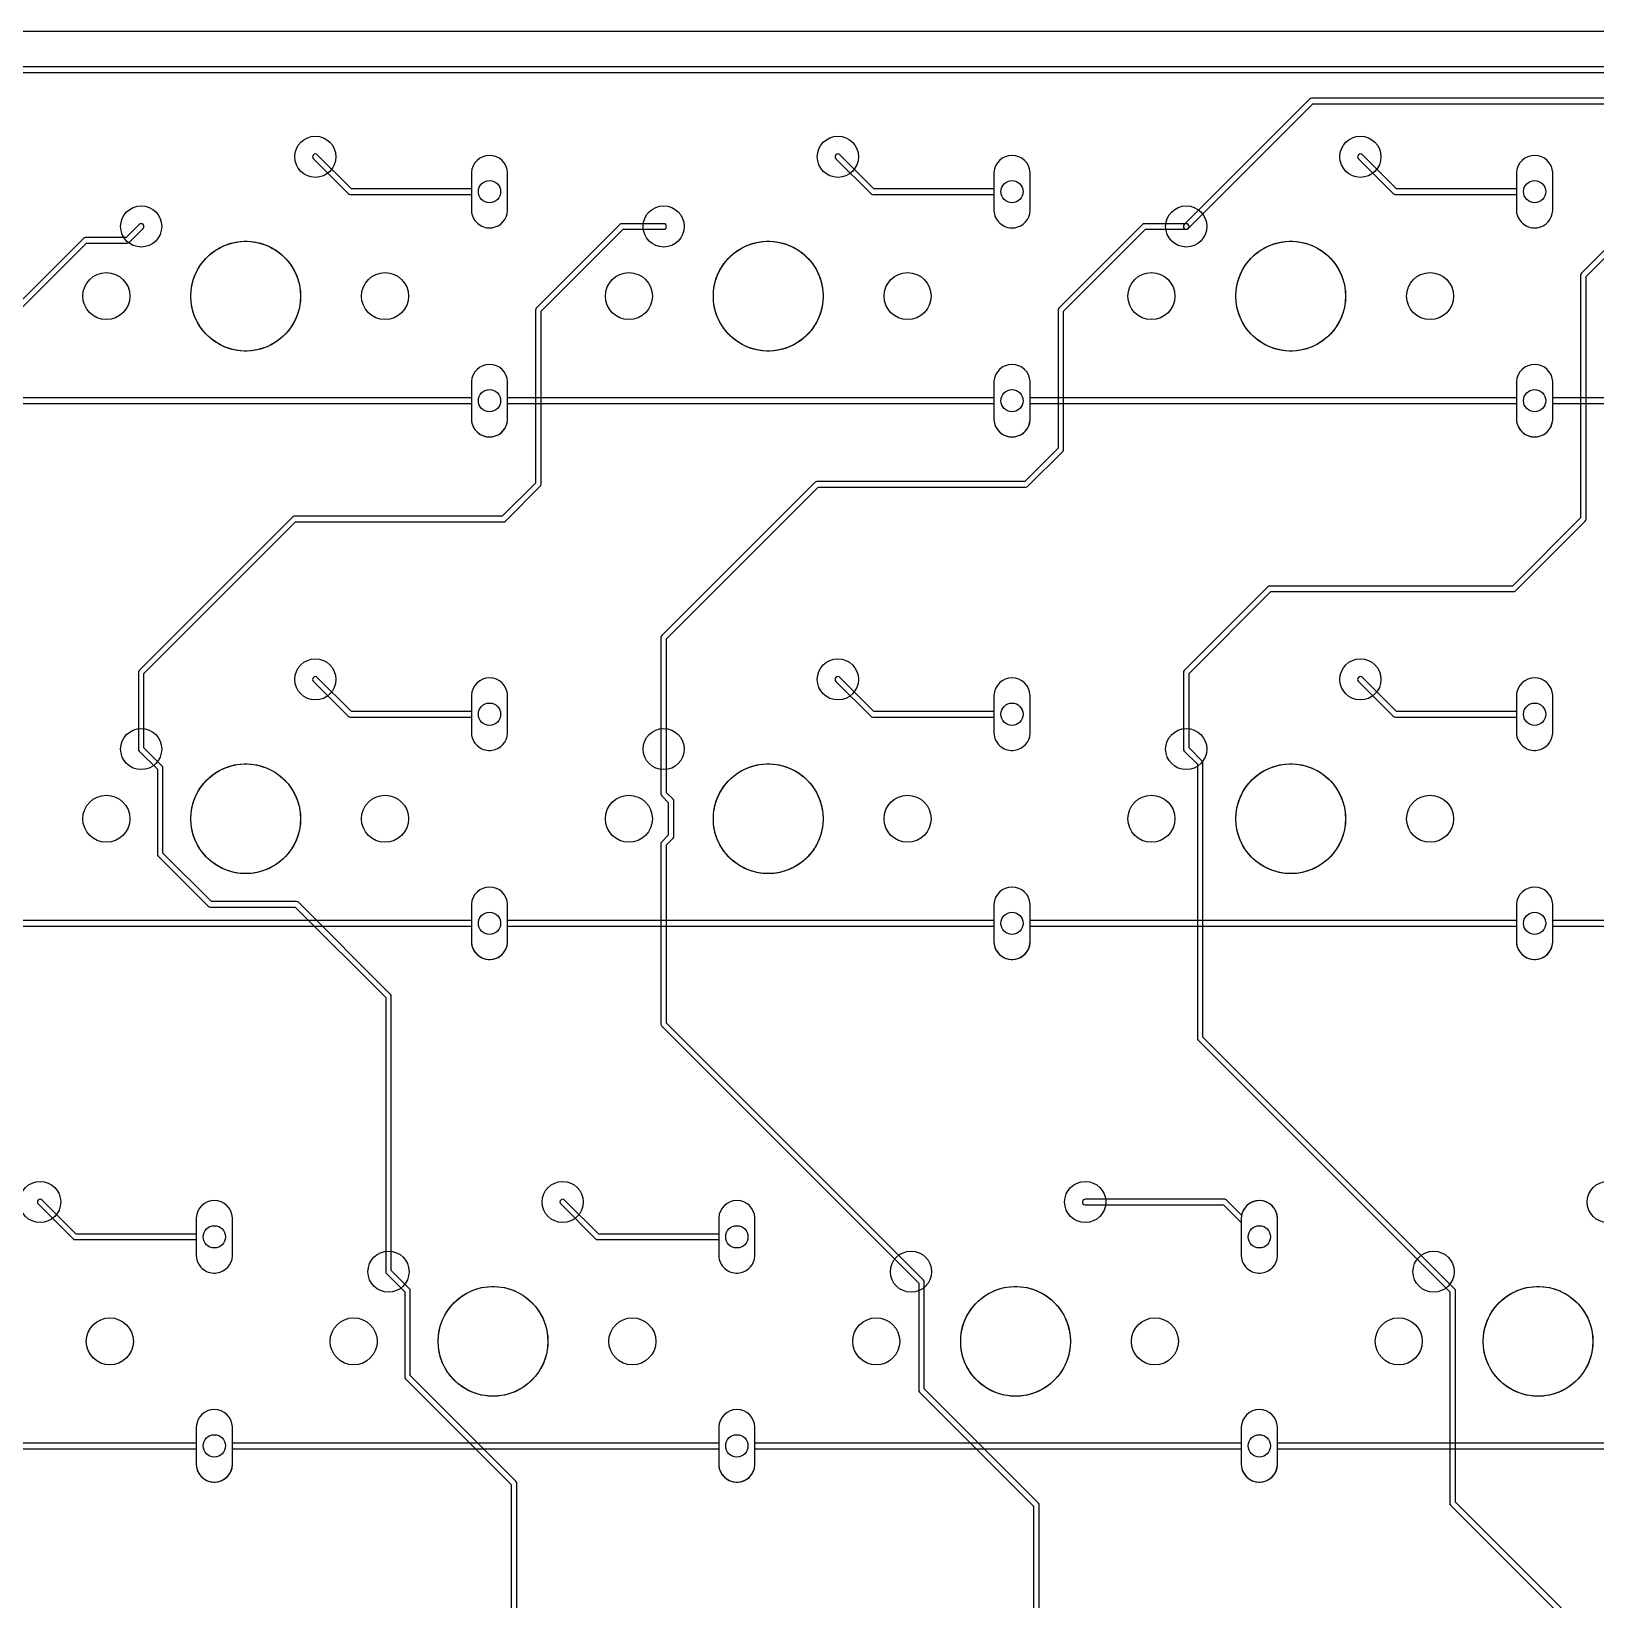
# Model space of a CAD drawing. Header units: millimetres. Extents: x 0 to 364, y 2 to 117.
# Drawn here: x 76.8 to 133.8, y 59.7 to 116.8 of the extents above; entities that cross this region are included whole.
import ezdxf

# ---------------------------------------------------------------- set-up
doc = ezdxf.new("R2010")
doc.units = ezdxf.units.MM

msp = doc.modelspace()

# ---------------------------------------------------------------- linework, layer by layer
at = {"layer": '16_copper'}
for points in [[(93.569, 109.684, 0.357805), (94.132, 110.305), (94.132, 111.691, 0.952079), (92.812, 111.691), (92.812, 110.305), (92.818, 110.241), (92.831, 110.177), (92.849, 110.115), (92.874, 110.055), (92.905, 109.998), (92.941, 109.944), (92.982, 109.894), (93.028, 109.848), (93.078, 109.807), (93.132, 109.77), (93.189, 109.74), (93.249, 109.715), (93.311, 109.696), (93.375, 109.684), (93.44, 109.677), (93.504, 109.677)], [(112.619, 109.684, 0.357805), (113.182, 110.305), (113.182, 111.691, 0.952079), (111.862, 111.691), (111.862, 110.305), (111.868, 110.241), (111.881, 110.177), (111.899, 110.115), (111.924, 110.055), (111.955, 109.998), (111.991, 109.944), (112.032, 109.894), (112.078, 109.848), (112.128, 109.807), (112.182, 109.77), (112.239, 109.74), (112.299, 109.715), (112.361, 109.696), (112.425, 109.684), (112.49, 109.677), (112.554, 109.677)], [(131.669, 109.684, 0.357805), (132.232, 110.305), (132.232, 111.691, 0.952079), (130.912, 111.691), (130.912, 110.305), (130.918, 110.241), (130.931, 110.177), (130.949, 110.115), (130.974, 110.055), (131.005, 109.998), (131.041, 109.944), (131.082, 109.894), (131.128, 109.848), (131.178, 109.807), (131.232, 109.77), (131.289, 109.74), (131.349, 109.715), (131.411, 109.696), (131.475, 109.684), (131.54, 109.677), (131.604, 109.677)], [(93.569, 102.064, 0.357805), (94.132, 102.685), (94.132, 104.071, 0.952079), (92.812, 104.071), (92.812, 102.685), (92.818, 102.621), (92.831, 102.557), (92.849, 102.495), (92.874, 102.435), (92.905, 102.378), (92.941, 102.324), (92.982, 102.274), (93.028, 102.228), (93.078, 102.187), (93.132, 102.15), (93.189, 102.12), (93.249, 102.095), (93.311, 102.076), (93.375, 102.064), (93.44, 102.057), (93.504, 102.057)], [(112.619, 102.064, 0.357805), (113.182, 102.685), (113.182, 104.071, 0.952079), (111.862, 104.071), (111.862, 102.685), (111.868, 102.621), (111.881, 102.557), (111.899, 102.495), (111.924, 102.435), (111.955, 102.378), (111.991, 102.324), (112.032, 102.274), (112.078, 102.228), (112.128, 102.187), (112.182, 102.15), (112.239, 102.12), (112.299, 102.095), (112.361, 102.076), (112.425, 102.064), (112.49, 102.057), (112.554, 102.057)], [(131.669, 102.064, 0.357805), (132.232, 102.685), (132.232, 104.071, 0.952079), (130.912, 104.071), (130.912, 102.685), (130.918, 102.621), (130.931, 102.557), (130.949, 102.495), (130.974, 102.435), (131.005, 102.378), (131.041, 102.324), (131.082, 102.274), (131.128, 102.228), (131.178, 102.187), (131.232, 102.15), (131.289, 102.12), (131.349, 102.095), (131.411, 102.076), (131.475, 102.064), (131.54, 102.057), (131.604, 102.057)], [(93.569, 90.634, 0.357805), (94.132, 91.255), (94.132, 92.641, 0.952079), (92.812, 92.641), (92.812, 91.255), (92.818, 91.191), (92.831, 91.127), (92.849, 91.065), (92.874, 91.005), (92.905, 90.948), (92.941, 90.894), (92.982, 90.844), (93.028, 90.798), (93.078, 90.757), (93.132, 90.72), (93.189, 90.69), (93.249, 90.665), (93.311, 90.646), (93.375, 90.634), (93.44, 90.627), (93.504, 90.627)], [(112.619, 90.634, 0.357805), (113.182, 91.255), (113.182, 92.641, 0.952079), (111.862, 92.641), (111.862, 91.255), (111.868, 91.191), (111.881, 91.127), (111.899, 91.065), (111.924, 91.005), (111.955, 90.948), (111.991, 90.894), (112.032, 90.844), (112.078, 90.798), (112.128, 90.757), (112.182, 90.72), (112.239, 90.69), (112.299, 90.665), (112.361, 90.646), (112.425, 90.634), (112.49, 90.627), (112.554, 90.627)], [(131.669, 90.634, 0.357805), (132.232, 91.255), (132.232, 92.641, 0.952079), (130.912, 92.641), (130.912, 91.255), (130.918, 91.191), (130.931, 91.127), (130.949, 91.065), (130.974, 91.005), (131.005, 90.948), (131.041, 90.894), (131.082, 90.844), (131.128, 90.798), (131.178, 90.757), (131.232, 90.72), (131.289, 90.69), (131.349, 90.665), (131.411, 90.646), (131.475, 90.634), (131.54, 90.627), (131.604, 90.627)], [(93.569, 83.014, 0.357805), (94.132, 83.635), (94.132, 85.021, 0.952079), (92.812, 85.021), (92.812, 83.635), (92.818, 83.571), (92.831, 83.507), (92.849, 83.445), (92.874, 83.385), (92.905, 83.328), (92.941, 83.274), (92.982, 83.224), (93.028, 83.178), (93.078, 83.137), (93.132, 83.1), (93.189, 83.07), (93.249, 83.045), (93.311, 83.026), (93.375, 83.014), (93.44, 83.007), (93.504, 83.007)], [(112.619, 83.014, 0.357805), (113.182, 83.635), (113.182, 85.021, 0.952079), (111.862, 85.021), (111.862, 83.635), (111.868, 83.571), (111.881, 83.507), (111.899, 83.445), (111.924, 83.385), (111.955, 83.328), (111.991, 83.274), (112.032, 83.224), (112.078, 83.178), (112.128, 83.137), (112.182, 83.1), (112.239, 83.07), (112.299, 83.045), (112.361, 83.026), (112.425, 83.014), (112.49, 83.007), (112.554, 83.007)], [(131.669, 83.014, 0.357805), (132.232, 83.635), (132.232, 85.021, 0.952079), (130.912, 85.021), (130.912, 83.635), (130.918, 83.571), (130.931, 83.507), (130.949, 83.445), (130.974, 83.385), (131.005, 83.328), (131.041, 83.274), (131.082, 83.224), (131.128, 83.178), (131.178, 83.137), (131.232, 83.1), (131.289, 83.07), (131.349, 83.045), (131.411, 83.026), (131.475, 83.014), (131.54, 83.007), (131.604, 83.007)], [(83.536, 71.584, 0.357805), (84.099, 72.205), (84.099, 73.591, 0.952079), (82.779, 73.591), (82.779, 72.205), (82.785, 72.141), (82.798, 72.077), (82.816, 72.015), (82.841, 71.955), (82.872, 71.898), (82.908, 71.844), (82.949, 71.794), (82.995, 71.748), (83.045, 71.707), (83.099, 71.67), (83.156, 71.64), (83.216, 71.615), (83.278, 71.596), (83.342, 71.584), (83.407, 71.577), (83.471, 71.577)], [(102.586, 71.584, 0.357805), (103.149, 72.205), (103.149, 73.591, 0.952079), (101.829, 73.591), (101.829, 72.205), (101.835, 72.141), (101.848, 72.077), (101.866, 72.015), (101.891, 71.955), (101.922, 71.898), (101.958, 71.844), (101.999, 71.794), (102.045, 71.748), (102.095, 71.707), (102.149, 71.67), (102.206, 71.64), (102.266, 71.615), (102.328, 71.596), (102.392, 71.584), (102.457, 71.577), (102.521, 71.577)], [(121.636, 71.584, 0.357805), (122.199, 72.205), (122.199, 73.591, 0.952079), (120.879, 73.591), (120.879, 72.205), (120.885, 72.141), (120.898, 72.077), (120.916, 72.015), (120.941, 71.955), (120.972, 71.898), (121.008, 71.844), (121.049, 71.794), (121.095, 71.748), (121.145, 71.707), (121.199, 71.67), (121.256, 71.64), (121.316, 71.615), (121.378, 71.596), (121.442, 71.584), (121.507, 71.577), (121.571, 71.577)], [(83.536, 63.964, 0.357805), (84.099, 64.585), (84.099, 65.971, 0.952079), (82.779, 65.971), (82.779, 64.585), (82.785, 64.521), (82.798, 64.457), (82.816, 64.395), (82.841, 64.335), (82.872, 64.278), (82.908, 64.224), (82.949, 64.174), (82.995, 64.128), (83.045, 64.087), (83.099, 64.05), (83.156, 64.02), (83.216, 63.995), (83.278, 63.976), (83.342, 63.964), (83.407, 63.957), (83.471, 63.957)], [(102.586, 63.964, 0.357805), (103.149, 64.585), (103.149, 65.971, 0.952079), (101.829, 65.971), (101.829, 64.585), (101.835, 64.521), (101.848, 64.457), (101.866, 64.395), (101.891, 64.335), (101.922, 64.278), (101.958, 64.224), (101.999, 64.174), (102.045, 64.128), (102.095, 64.087), (102.149, 64.05), (102.206, 64.02), (102.266, 63.995), (102.328, 63.976), (102.392, 63.964), (102.457, 63.957), (102.521, 63.957)], [(121.636, 63.964, 0.357805), (122.199, 64.585), (122.199, 65.971, 0.952079), (120.879, 65.971), (120.879, 64.585), (120.885, 64.521), (120.898, 64.457), (120.916, 64.395), (120.941, 64.335), (120.972, 64.278), (121.008, 64.224), (121.049, 64.174), (121.095, 64.128), (121.145, 64.087), (121.199, 64.05), (121.256, 64.02), (121.316, 63.995), (121.378, 63.976), (121.442, 63.964), (121.507, 63.957), (121.571, 63.957)]]:
    msp.add_lwpolyline(points, format="xyb", close=True, dxfattribs=at)
for points in [[(76.302, 106.638), (78.782, 109.118), (80.264, 109.118, 0.198912), (80.336, 109.148), (80.844, 109.656, 1), (80.7, 109.8), (80.222, 109.322), (78.74, 109.322, 0.198912), (78.668, 109.292), (76.128, 106.752, 0.198912)], [(94.463, 52.62), (94.463, 63.917, 0.198912), (94.433, 63.989), (90.583, 67.839), (90.583, 70.936, 0.198912), (90.553, 71.008), (89.891, 71.67), (89.891, 81.661, 0.198912), (89.861, 81.733), (86.502, 85.092, 0.198912), (86.43, 85.122), (83.333, 85.122), (81.566, 86.889), (81.566, 89.986, 0.198912), (81.536, 90.058), (80.874, 90.72), (80.874, 93.43), (86.402, 98.958), (93.98, 98.958, 0.198912), (94.052, 98.988), (95.322, 100.258, 0.198912), (95.352, 100.33), (95.352, 106.638), (98.34, 109.626), (99.822, 109.626, 1), (99.822, 109.83), (98.298, 109.83, 0.198912), (98.226, 109.8), (95.178, 106.752, 0.198912), (95.148, 106.68), (95.148, 100.372), (93.938, 99.162), (86.36, 99.162, 0.198912), (86.288, 99.132), (80.7, 93.544, 0.198912), (80.67, 93.472), (80.67, 90.678, 0.198912), (80.7, 90.606), (81.363, 89.944), (81.363, 86.847, 0.198912), (81.392, 86.775), (83.219, 84.948, 0.198912), (83.291, 84.919), (86.388, 84.919), (89.687, 81.619), (89.687, 71.628, 0.198912), (89.717, 71.556), (90.38, 70.894), (90.38, 67.797, 0.198912), (90.409, 67.725), (94.259, 63.875), (94.259, 52.578, 0.198912)], [(113.513, 52.62), (113.513, 63.119, 0.198912), (113.483, 63.191), (109.322, 67.352), (109.322, 71.247, 0.198912), (109.292, 71.319), (99.924, 80.687), (99.924, 87.188), (100.164, 87.428, 0.198912), (100.193, 87.5), (100.193, 88.776, 0.198912), (100.164, 88.848), (99.924, 89.088), (99.924, 94.7), (105.452, 100.228), (113.03, 100.228, 0.198912), (113.102, 100.258), (114.372, 101.528, 0.198912), (114.402, 101.6), (114.402, 106.638), (117.39, 109.626), (118.872, 109.626, 1), (118.872, 109.83), (117.348, 109.83, 0.198912), (117.276, 109.8), (114.228, 106.752, 0.198912), (114.198, 106.68), (114.198, 101.642), (112.988, 100.432), (105.41, 100.432, 0.198912), (105.338, 100.402), (99.75, 94.814, 0.198912), (99.72, 94.742), (99.72, 89.046, 0.198912), (99.75, 88.974), (99.99, 88.734), (99.99, 87.542), (99.75, 87.302, 0.198912), (99.72, 87.23), (99.72, 80.645, 0.198912), (99.75, 80.573), (109.118, 71.205), (109.118, 67.31, 0.198912), (109.148, 67.238), (113.309, 63.077), (113.309, 52.578, 0.198912)], [(134.548, 109.292), (133.278, 108.022, 0.198912), (133.248, 107.95), (133.248, 99.102), (130.768, 96.622), (121.92, 96.622, 0.198912), (121.848, 96.592), (118.8, 93.544, 0.198912), (118.77, 93.472), (118.77, 90.678, 0.198912), (118.8, 90.606), (119.278, 90.128), (119.278, 80.137, 0.198912), (119.308, 80.065), (128.48, 70.894), (128.48, 63.189, 0.198912), (128.509, 63.117), (132.359, 59.267), (132.359, 52.578, 0.198912), (132.389, 52.506), (133.052, 51.844), (133.052, 47.187, 0.198912), (133.081, 47.115), (141.884, 38.312)], [(142.058, 38.426), (133.255, 47.229), (133.255, 51.886, 0.198912), (133.225, 51.958), (132.563, 52.62), (132.563, 59.309, 0.198912), (132.533, 59.381), (128.683, 63.231), (128.683, 70.936, 0.198912), (128.653, 71.008), (119.482, 80.179), (119.482, 90.17, 0.198912), (119.452, 90.242), (118.974, 90.72), (118.974, 93.43), (121.962, 96.418), (130.81, 96.418, 0.198912), (130.882, 96.448), (133.422, 98.988, 0.198912), (133.452, 99.06), (133.452, 107.908), (134.662, 109.118)]]:
    msp.add_lwpolyline(points, format="xyb", dxfattribs=at)
at = {"layer": '1_copper'}
for points in [[(287.147, 115.545), (49.403, 115.545, 0.198912)], [(141.817, 114.402), (123.444, 114.402, 0.198912), (123.372, 114.372), (118.8, 109.8, 1), (118.944, 109.656), (123.486, 114.198), (141.859, 114.198, 0.198912)], [(149.962, 103.48), (132.232, 103.48), (132.232, 104.071, 0.952079), (130.912, 104.071), (130.912, 103.48), (113.182, 103.48), (113.182, 104.071, 0.952079), (111.862, 104.071), (111.862, 103.48), (94.132, 103.48), (94.132, 104.071, 0.952079), (92.812, 104.071), (92.812, 103.48), (75.082, 103.48)], [(75.082, 103.276), (92.812, 103.276), (92.812, 102.685, 0.952079), (94.132, 102.685), (94.132, 103.276), (111.862, 103.276), (111.862, 102.685, 0.952079), (113.182, 102.685), (113.182, 103.276), (130.912, 103.276), (130.912, 102.685, 0.952079), (132.232, 102.685), (132.232, 103.276), (149.962, 103.276)], [(149.962, 84.43), (132.232, 84.43), (132.232, 85.021, 0.952079), (130.912, 85.021), (130.912, 84.43), (113.182, 84.43), (113.182, 85.021, 0.952079), (111.862, 85.021), (111.862, 84.43), (94.132, 84.43), (94.132, 85.021, 0.952079), (92.812, 85.021), (92.812, 84.43), (75.082, 84.43)], [(75.082, 84.226), (92.812, 84.226), (92.812, 83.635, 0.952079), (94.132, 83.635), (94.132, 84.226), (111.862, 84.226), (111.862, 83.635, 0.952079), (113.182, 83.635), (113.182, 84.226), (130.912, 84.226), (130.912, 83.635, 0.952079), (132.232, 83.635), (132.232, 84.226), (149.962, 84.226)], [(139.929, 65.38), (122.199, 65.38), (122.199, 65.971, 0.952079), (120.879, 65.971), (120.879, 65.38), (103.149, 65.38), (103.149, 65.971, 0.952079), (101.829, 65.971), (101.829, 65.38), (84.099, 65.38), (84.099, 65.971, 0.952079), (82.779, 65.971), (82.779, 65.38), (65.049, 65.38)], [(65.049, 65.176), (82.779, 65.176), (82.779, 64.585, 0.952079), (84.099, 64.585), (84.099, 65.176), (101.829, 65.176), (101.829, 64.585, 0.952079), (103.149, 64.585), (103.149, 65.176), (120.879, 65.176), (120.879, 64.585, 0.952079), (122.199, 64.585), (122.199, 65.176), (139.929, 65.176)]]:
    msp.add_lwpolyline(points, format="xyb", dxfattribs=at)
msp.add_lwpolyline([(49.445, 115.341), (287.105, 115.341)], dxfattribs=at)
for points in [[(93.569, 109.684, 0.357805), (94.132, 110.305), (94.132, 111.691, 0.952079), (92.812, 111.691), (92.812, 111.1), (88.434, 111.1), (87.194, 112.34, 1), (87.05, 112.196), (88.32, 110.926, 0.198912), (88.392, 110.896), (92.812, 110.896), (92.812, 110.305), (92.818, 110.241), (92.831, 110.177), (92.849, 110.115), (92.874, 110.055), (92.905, 109.998), (92.941, 109.944), (92.982, 109.894), (93.028, 109.848), (93.078, 109.807), (93.132, 109.77), (93.189, 109.74), (93.249, 109.715), (93.311, 109.696), (93.375, 109.684), (93.44, 109.677), (93.504, 109.677)], [(112.619, 109.684, 0.357805), (113.182, 110.305), (113.182, 111.691, 0.952079), (111.862, 111.691), (111.862, 111.1), (107.484, 111.1), (106.244, 112.34, 1), (106.1, 112.196), (107.37, 110.926, 0.198912), (107.442, 110.896), (111.862, 110.896), (111.862, 110.305), (111.868, 110.241), (111.881, 110.177), (111.899, 110.115), (111.924, 110.055), (111.955, 109.998), (111.991, 109.944), (112.032, 109.894), (112.078, 109.848), (112.128, 109.807), (112.182, 109.77), (112.239, 109.74), (112.299, 109.715), (112.361, 109.696), (112.425, 109.684), (112.49, 109.677), (112.554, 109.677)], [(131.669, 109.684, 0.357805), (132.232, 110.305), (132.232, 111.691, 0.952079), (130.912, 111.691), (130.912, 111.1), (126.534, 111.1), (125.294, 112.34, 1), (125.15, 112.196), (126.42, 110.926, 0.198912), (126.492, 110.896), (130.912, 110.896), (130.912, 110.305), (130.918, 110.241), (130.931, 110.177), (130.949, 110.115), (130.974, 110.055), (131.005, 109.998), (131.041, 109.944), (131.082, 109.894), (131.128, 109.848), (131.178, 109.807), (131.232, 109.77), (131.289, 109.74), (131.349, 109.715), (131.411, 109.696), (131.475, 109.684), (131.54, 109.677), (131.604, 109.677)], [(93.569, 90.634, 0.357805), (94.132, 91.255), (94.132, 92.641, 0.952079), (92.812, 92.641), (92.812, 92.05), (88.434, 92.05), (87.194, 93.29, 1), (87.05, 93.146), (88.32, 91.876, 0.198912), (88.392, 91.846), (92.812, 91.846), (92.812, 91.255), (92.818, 91.191), (92.831, 91.127), (92.849, 91.065), (92.874, 91.005), (92.905, 90.948), (92.941, 90.894), (92.982, 90.844), (93.028, 90.798), (93.078, 90.757), (93.132, 90.72), (93.189, 90.69), (93.249, 90.665), (93.311, 90.646), (93.375, 90.634), (93.44, 90.627), (93.504, 90.627)], [(112.619, 90.634, 0.357805), (113.182, 91.255), (113.182, 92.641, 0.952079), (111.862, 92.641), (111.862, 92.05), (107.484, 92.05), (106.244, 93.29, 1), (106.1, 93.146), (107.37, 91.876, 0.198912), (107.442, 91.846), (111.862, 91.846), (111.862, 91.255), (111.868, 91.191), (111.881, 91.127), (111.899, 91.065), (111.924, 91.005), (111.955, 90.948), (111.991, 90.894), (112.032, 90.844), (112.078, 90.798), (112.128, 90.757), (112.182, 90.72), (112.239, 90.69), (112.299, 90.665), (112.361, 90.646), (112.425, 90.634), (112.49, 90.627), (112.554, 90.627)], [(131.669, 90.634, 0.357805), (132.232, 91.255), (132.232, 92.641, 0.952079), (130.912, 92.641), (130.912, 92.05), (126.534, 92.05), (125.294, 93.29, 1), (125.15, 93.146), (126.42, 91.876, 0.198912), (126.492, 91.846), (130.912, 91.846), (130.912, 91.255), (130.918, 91.191), (130.931, 91.127), (130.949, 91.065), (130.974, 91.005), (131.005, 90.948), (131.041, 90.894), (131.082, 90.844), (131.128, 90.798), (131.178, 90.757), (131.232, 90.72), (131.289, 90.69), (131.349, 90.665), (131.411, 90.646), (131.475, 90.634), (131.54, 90.627), (131.604, 90.627)], [(83.536, 71.584, 0.357805), (84.099, 72.205), (84.099, 73.591, 0.952079), (82.779, 73.591), (82.779, 73), (78.401, 73), (77.161, 74.24, 1), (77.017, 74.096), (78.287, 72.826, 0.198912), (78.359, 72.796), (82.779, 72.796), (82.779, 72.205), (82.785, 72.141), (82.798, 72.077), (82.816, 72.015), (82.841, 71.955), (82.872, 71.898), (82.908, 71.844), (82.949, 71.794), (82.995, 71.748), (83.045, 71.707), (83.099, 71.67), (83.156, 71.64), (83.216, 71.615), (83.278, 71.596), (83.342, 71.584), (83.407, 71.577), (83.471, 71.577)], [(102.586, 71.584, 0.357805), (103.149, 72.205), (103.149, 73.591, 0.952079), (101.829, 73.591), (101.829, 73), (97.451, 73), (96.211, 74.24, 1), (96.067, 74.096), (97.337, 72.826, 0.198912), (97.409, 72.796), (101.829, 72.796), (101.829, 72.205), (101.835, 72.141), (101.848, 72.077), (101.866, 72.015), (101.891, 71.955), (101.922, 71.898), (101.958, 71.844), (101.999, 71.794), (102.045, 71.748), (102.095, 71.707), (102.149, 71.67), (102.206, 71.64), (102.266, 71.615), (102.328, 71.596), (102.392, 71.584), (102.457, 71.577), (102.521, 71.577)], [(121.636, 71.584, 0.357805), (122.199, 72.205), (122.199, 73.591, 0.883004), (120.892, 73.689), (120.341, 74.24, 0.198912), (120.269, 74.27), (115.189, 74.27, 0.921463), (115.172, 74.068), (115.189, 74.066), (120.227, 74.066), (120.879, 73.415), (120.879, 72.205), (120.885, 72.141), (120.898, 72.077), (120.916, 72.015), (120.941, 71.955), (120.972, 71.898), (121.008, 71.844), (121.049, 71.794), (121.095, 71.748), (121.145, 71.707), (121.199, 71.67), (121.256, 71.64), (121.316, 71.615), (121.378, 71.596), (121.442, 71.584), (121.507, 71.577), (121.571, 71.577)]]:
    msp.add_lwpolyline(points, format="xyb", close=True, dxfattribs=at)
at = {"layer": 'drills_NPTH'}
for centre in [(84.582, 107.188), (103.632, 107.188), (122.682, 107.188), (84.582, 88.138), (103.632, 88.138), (122.682, 88.138), (93.599, 69.088), (112.649, 69.088), (131.699, 69.088)]:
    msp.add_circle(centre, 2, dxfattribs=at)
at = {"layer": 'drills_PTH'}
for centre, radius in [((87.122, 112.268), 0.75), ((106.172, 112.268), 0.75), ((125.222, 112.268), 0.75), ((93.472, 110.998), 0.406), ((112.522, 110.998), 0.406), ((131.572, 110.998), 0.406), ((80.772, 109.728), 0.75), ((99.822, 109.728), 0.75), ((118.872, 109.728), 0.75), ((79.502, 107.188), 0.857), ((89.662, 107.188), 0.857), ((98.552, 107.188), 0.857), ((108.712, 107.188), 0.857), ((117.602, 107.188), 0.857), ((127.762, 107.188), 0.857), ((93.472, 103.378), 0.406), ((112.522, 103.378), 0.406), ((131.572, 103.378), 0.406), ((87.122, 93.218), 0.75), ((106.172, 93.218), 0.75), ((125.222, 93.218), 0.75), ((93.472, 91.948), 0.406), ((112.522, 91.948), 0.406), ((131.572, 91.948), 0.406), ((80.772, 90.678), 0.75), ((99.822, 90.678), 0.75), ((118.872, 90.678), 0.75), ((79.502, 88.138), 0.857), ((89.662, 88.138), 0.857), ((98.552, 88.138), 0.857), ((108.712, 88.138), 0.857), ((117.602, 88.138), 0.857), ((127.762, 88.138), 0.857), ((93.472, 84.328), 0.406), ((112.522, 84.328), 0.406), ((131.572, 84.328), 0.406), ((77.089, 74.168), 0.75), ((96.139, 74.168), 0.75), ((115.189, 74.168), 0.75), ((134.239, 74.168), 0.75), ((83.439, 72.898), 0.406), ((102.489, 72.898), 0.406), ((121.539, 72.898), 0.406), ((89.789, 71.628), 0.75), ((108.839, 71.628), 0.75), ((127.889, 71.628), 0.75), ((79.629, 69.088), 0.857), ((88.519, 69.088), 0.857), ((98.679, 69.088), 0.857), ((107.569, 69.088), 0.857), ((117.729, 69.088), 0.857), ((126.619, 69.088), 0.857), ((83.439, 65.278), 0.406), ((102.489, 65.278), 0.406), ((121.539, 65.278), 0.406)]:
    msp.add_circle(centre, radius, dxfattribs=at)
at = {"layer": 'holes'}
for points in [[(86.582, 107.128), (86.575, 107.007), (86.56, 106.887), (86.539, 106.768), (86.51, 106.651), (86.474, 106.535), (86.431, 106.422), (86.381, 106.312), (86.325, 106.205), (86.262, 106.101), (86.194, 106.002), (86.119, 105.907), (86.039, 105.816), (85.954, 105.731), (85.863, 105.651), (85.768, 105.576), (85.669, 105.508), (85.565, 105.445), (85.458, 105.389), (85.348, 105.339), (85.235, 105.296), (85.119, 105.26), (85.002, 105.231), (84.883, 105.21), (84.763, 105.195), (84.642, 105.188), (84.522, 105.188), (84.401, 105.195), (84.281, 105.21), (84.162, 105.231), (84.045, 105.26), (83.929, 105.296), (83.816, 105.339), (83.706, 105.389), (83.599, 105.445), (83.495, 105.508), (83.396, 105.576), (83.301, 105.651), (83.21, 105.731), (83.125, 105.816), (83.045, 105.907), (82.97, 106.002), (82.902, 106.101), (82.839, 106.205), (82.783, 106.312), (82.733, 106.422), (82.69, 106.535), (82.654, 106.651), (82.625, 106.768), (82.604, 106.887), (82.589, 107.007), (82.582, 107.128), (82.582, 107.248), (82.589, 107.369), (82.604, 107.489), (82.625, 107.608), (82.654, 107.725), (82.69, 107.841), (82.733, 107.954), (82.783, 108.064), (82.839, 108.171), (82.902, 108.275), (82.97, 108.374), (83.045, 108.469), (83.125, 108.56), (83.21, 108.645), (83.301, 108.725), (83.396, 108.8), (83.495, 108.868), (83.599, 108.931), (83.706, 108.987), (83.816, 109.037), (83.929, 109.08), (84.045, 109.116), (84.162, 109.145), (84.281, 109.166), (84.401, 109.181), (84.522, 109.188), (84.642, 109.188), (84.763, 109.181), (84.883, 109.166), (85.002, 109.145), (85.119, 109.116), (85.235, 109.08), (85.348, 109.037), (85.458, 108.987), (85.565, 108.931), (85.669, 108.868), (85.768, 108.8), (85.863, 108.725), (85.954, 108.645), (86.039, 108.56), (86.119, 108.469), (86.194, 108.374), (86.262, 108.275), (86.325, 108.171), (86.381, 108.064), (86.431, 107.954), (86.474, 107.841), (86.51, 107.725), (86.539, 107.608), (86.56, 107.489), (86.575, 107.369), (86.582, 107.248), (86.582, 107.128)], [(105.632, 107.128), (105.625, 107.007), (105.61, 106.887), (105.589, 106.768), (105.56, 106.651), (105.524, 106.535), (105.481, 106.422), (105.431, 106.312), (105.375, 106.205), (105.312, 106.101), (105.244, 106.002), (105.169, 105.907), (105.089, 105.816), (105.004, 105.731), (104.913, 105.651), (104.818, 105.576), (104.719, 105.508), (104.615, 105.445), (104.508, 105.389), (104.398, 105.339), (104.285, 105.296), (104.169, 105.26), (104.052, 105.231), (103.933, 105.21), (103.813, 105.195), (103.692, 105.188), (103.572, 105.188), (103.451, 105.195), (103.331, 105.21), (103.212, 105.231), (103.095, 105.26), (102.979, 105.296), (102.866, 105.339), (102.756, 105.389), (102.649, 105.445), (102.545, 105.508), (102.446, 105.576), (102.351, 105.651), (102.26, 105.731), (102.175, 105.816), (102.095, 105.907), (102.02, 106.002), (101.952, 106.101), (101.889, 106.205), (101.833, 106.312), (101.783, 106.422), (101.74, 106.535), (101.704, 106.651), (101.675, 106.768), (101.654, 106.887), (101.639, 107.007), (101.632, 107.128), (101.632, 107.248), (101.639, 107.369), (101.654, 107.489), (101.675, 107.608), (101.704, 107.725), (101.74, 107.841), (101.783, 107.954), (101.833, 108.064), (101.889, 108.171), (101.952, 108.275), (102.02, 108.374), (102.095, 108.469), (102.175, 108.56), (102.26, 108.645), (102.351, 108.725), (102.446, 108.8), (102.545, 108.868), (102.649, 108.931), (102.756, 108.987), (102.866, 109.037), (102.979, 109.08), (103.095, 109.116), (103.212, 109.145), (103.331, 109.166), (103.451, 109.181), (103.572, 109.188), (103.692, 109.188), (103.813, 109.181), (103.933, 109.166), (104.052, 109.145), (104.169, 109.116), (104.285, 109.08), (104.398, 109.037), (104.508, 108.987), (104.615, 108.931), (104.719, 108.868), (104.818, 108.8), (104.913, 108.725), (105.004, 108.645), (105.089, 108.56), (105.169, 108.469), (105.244, 108.374), (105.312, 108.275), (105.375, 108.171), (105.431, 108.064), (105.481, 107.954), (105.524, 107.841), (105.56, 107.725), (105.589, 107.608), (105.61, 107.489), (105.625, 107.369), (105.632, 107.248), (105.632, 107.128)], [(124.682, 107.128), (124.675, 107.007), (124.66, 106.887), (124.639, 106.768), (124.61, 106.651), (124.574, 106.535), (124.531, 106.422), (124.481, 106.312), (124.425, 106.205), (124.362, 106.101), (124.294, 106.002), (124.219, 105.907), (124.139, 105.816), (124.054, 105.731), (123.963, 105.651), (123.868, 105.576), (123.769, 105.508), (123.665, 105.445), (123.558, 105.389), (123.448, 105.339), (123.335, 105.296), (123.219, 105.26), (123.102, 105.231), (122.983, 105.21), (122.863, 105.195), (122.742, 105.188), (122.622, 105.188), (122.501, 105.195), (122.381, 105.21), (122.262, 105.231), (122.145, 105.26), (122.029, 105.296), (121.916, 105.339), (121.806, 105.389), (121.699, 105.445), (121.595, 105.508), (121.496, 105.576), (121.401, 105.651), (121.31, 105.731), (121.225, 105.816), (121.145, 105.907), (121.07, 106.002), (121.002, 106.101), (120.939, 106.205), (120.883, 106.312), (120.833, 106.422), (120.79, 106.535), (120.754, 106.651), (120.725, 106.768), (120.704, 106.887), (120.689, 107.007), (120.682, 107.128), (120.682, 107.248), (120.689, 107.369), (120.704, 107.489), (120.725, 107.608), (120.754, 107.725), (120.79, 107.841), (120.833, 107.954), (120.883, 108.064), (120.939, 108.171), (121.002, 108.275), (121.07, 108.374), (121.145, 108.469), (121.225, 108.56), (121.31, 108.645), (121.401, 108.725), (121.496, 108.8), (121.595, 108.868), (121.699, 108.931), (121.806, 108.987), (121.916, 109.037), (122.029, 109.08), (122.145, 109.116), (122.262, 109.145), (122.381, 109.166), (122.501, 109.181), (122.622, 109.188), (122.742, 109.188), (122.863, 109.181), (122.983, 109.166), (123.102, 109.145), (123.219, 109.116), (123.335, 109.08), (123.448, 109.037), (123.558, 108.987), (123.665, 108.931), (123.769, 108.868), (123.868, 108.8), (123.963, 108.725), (124.054, 108.645), (124.139, 108.56), (124.219, 108.469), (124.294, 108.374), (124.362, 108.275), (124.425, 108.171), (124.481, 108.064), (124.531, 107.954), (124.574, 107.841), (124.61, 107.725), (124.639, 107.608), (124.66, 107.489), (124.675, 107.369), (124.682, 107.248), (124.682, 107.128)], [(86.582, 88.078), (86.575, 87.957), (86.56, 87.837), (86.539, 87.718), (86.51, 87.601), (86.474, 87.485), (86.431, 87.372), (86.381, 87.262), (86.325, 87.155), (86.262, 87.051), (86.194, 86.952), (86.119, 86.857), (86.039, 86.766), (85.954, 86.681), (85.863, 86.601), (85.768, 86.526), (85.669, 86.458), (85.565, 86.395), (85.458, 86.339), (85.348, 86.289), (85.235, 86.246), (85.119, 86.21), (85.002, 86.181), (84.883, 86.16), (84.763, 86.145), (84.642, 86.138), (84.522, 86.138), (84.401, 86.145), (84.281, 86.16), (84.162, 86.181), (84.045, 86.21), (83.929, 86.246), (83.816, 86.289), (83.706, 86.339), (83.599, 86.395), (83.495, 86.458), (83.396, 86.526), (83.301, 86.601), (83.21, 86.681), (83.125, 86.766), (83.045, 86.857), (82.97, 86.952), (82.902, 87.051), (82.839, 87.155), (82.783, 87.262), (82.733, 87.372), (82.69, 87.485), (82.654, 87.601), (82.625, 87.718), (82.604, 87.837), (82.589, 87.957), (82.582, 88.078), (82.582, 88.198), (82.589, 88.319), (82.604, 88.439), (82.625, 88.558), (82.654, 88.675), (82.69, 88.791), (82.733, 88.904), (82.783, 89.014), (82.839, 89.121), (82.902, 89.225), (82.97, 89.324), (83.045, 89.419), (83.125, 89.51), (83.21, 89.595), (83.301, 89.675), (83.396, 89.75), (83.495, 89.818), (83.599, 89.881), (83.706, 89.937), (83.816, 89.987), (83.929, 90.03), (84.045, 90.066), (84.162, 90.095), (84.281, 90.116), (84.401, 90.131), (84.522, 90.138), (84.642, 90.138), (84.763, 90.131), (84.883, 90.116), (85.002, 90.095), (85.119, 90.066), (85.235, 90.03), (85.348, 89.987), (85.458, 89.937), (85.565, 89.881), (85.669, 89.818), (85.768, 89.75), (85.863, 89.675), (85.954, 89.595), (86.039, 89.51), (86.119, 89.419), (86.194, 89.324), (86.262, 89.225), (86.325, 89.121), (86.381, 89.014), (86.431, 88.904), (86.474, 88.791), (86.51, 88.675), (86.539, 88.558), (86.56, 88.439), (86.575, 88.319), (86.582, 88.198), (86.582, 88.078)], [(105.632, 88.078), (105.625, 87.957), (105.61, 87.837), (105.589, 87.718), (105.56, 87.601), (105.524, 87.485), (105.481, 87.372), (105.431, 87.262), (105.375, 87.155), (105.312, 87.051), (105.244, 86.952), (105.169, 86.857), (105.089, 86.766), (105.004, 86.681), (104.913, 86.601), (104.818, 86.526), (104.719, 86.458), (104.615, 86.395), (104.508, 86.339), (104.398, 86.289), (104.285, 86.246), (104.169, 86.21), (104.052, 86.181), (103.933, 86.16), (103.813, 86.145), (103.692, 86.138), (103.572, 86.138), (103.451, 86.145), (103.331, 86.16), (103.212, 86.181), (103.095, 86.21), (102.979, 86.246), (102.866, 86.289), (102.756, 86.339), (102.649, 86.395), (102.545, 86.458), (102.446, 86.526), (102.351, 86.601), (102.26, 86.681), (102.175, 86.766), (102.095, 86.857), (102.02, 86.952), (101.952, 87.051), (101.889, 87.155), (101.833, 87.262), (101.783, 87.372), (101.74, 87.485), (101.704, 87.601), (101.675, 87.718), (101.654, 87.837), (101.639, 87.957), (101.632, 88.078), (101.632, 88.198), (101.639, 88.319), (101.654, 88.439), (101.675, 88.558), (101.704, 88.675), (101.74, 88.791), (101.783, 88.904), (101.833, 89.014), (101.889, 89.121), (101.952, 89.225), (102.02, 89.324), (102.095, 89.419), (102.175, 89.51), (102.26, 89.595), (102.351, 89.675), (102.446, 89.75), (102.545, 89.818), (102.649, 89.881), (102.756, 89.937), (102.866, 89.987), (102.979, 90.03), (103.095, 90.066), (103.212, 90.095), (103.331, 90.116), (103.451, 90.131), (103.572, 90.138), (103.692, 90.138), (103.813, 90.131), (103.933, 90.116), (104.052, 90.095), (104.169, 90.066), (104.285, 90.03), (104.398, 89.987), (104.508, 89.937), (104.615, 89.881), (104.719, 89.818), (104.818, 89.75), (104.913, 89.675), (105.004, 89.595), (105.089, 89.51), (105.169, 89.419), (105.244, 89.324), (105.312, 89.225), (105.375, 89.121), (105.431, 89.014), (105.481, 88.904), (105.524, 88.791), (105.56, 88.675), (105.589, 88.558), (105.61, 88.439), (105.625, 88.319), (105.632, 88.198), (105.632, 88.078)], [(124.682, 88.078), (124.675, 87.957), (124.66, 87.837), (124.639, 87.718), (124.61, 87.601), (124.574, 87.485), (124.531, 87.372), (124.481, 87.262), (124.425, 87.155), (124.362, 87.051), (124.294, 86.952), (124.219, 86.857), (124.139, 86.766), (124.054, 86.681), (123.963, 86.601), (123.868, 86.526), (123.769, 86.458), (123.665, 86.395), (123.558, 86.339), (123.448, 86.289), (123.335, 86.246), (123.219, 86.21), (123.102, 86.181), (122.983, 86.16), (122.863, 86.145), (122.742, 86.138), (122.622, 86.138), (122.501, 86.145), (122.381, 86.16), (122.262, 86.181), (122.145, 86.21), (122.029, 86.246), (121.916, 86.289), (121.806, 86.339), (121.699, 86.395), (121.595, 86.458), (121.496, 86.526), (121.401, 86.601), (121.31, 86.681), (121.225, 86.766), (121.145, 86.857), (121.07, 86.952), (121.002, 87.051), (120.939, 87.155), (120.883, 87.262), (120.833, 87.372), (120.79, 87.485), (120.754, 87.601), (120.725, 87.718), (120.704, 87.837), (120.689, 87.957), (120.682, 88.078), (120.682, 88.198), (120.689, 88.319), (120.704, 88.439), (120.725, 88.558), (120.754, 88.675), (120.79, 88.791), (120.833, 88.904), (120.883, 89.014), (120.939, 89.121), (121.002, 89.225), (121.07, 89.324), (121.145, 89.419), (121.225, 89.51), (121.31, 89.595), (121.401, 89.675), (121.496, 89.75), (121.595, 89.818), (121.699, 89.881), (121.806, 89.937), (121.916, 89.987), (122.029, 90.03), (122.145, 90.066), (122.262, 90.095), (122.381, 90.116), (122.501, 90.131), (122.622, 90.138), (122.742, 90.138), (122.863, 90.131), (122.983, 90.116), (123.102, 90.095), (123.219, 90.066), (123.335, 90.03), (123.448, 89.987), (123.558, 89.937), (123.665, 89.881), (123.769, 89.818), (123.868, 89.75), (123.963, 89.675), (124.054, 89.595), (124.139, 89.51), (124.219, 89.419), (124.294, 89.324), (124.362, 89.225), (124.425, 89.121), (124.481, 89.014), (124.531, 88.904), (124.574, 88.791), (124.61, 88.675), (124.639, 88.558), (124.66, 88.439), (124.675, 88.319), (124.682, 88.198), (124.682, 88.078)], [(95.599, 69.028), (95.592, 68.907), (95.577, 68.787), (95.556, 68.668), (95.527, 68.551), (95.491, 68.435), (95.448, 68.322), (95.398, 68.212), (95.342, 68.105), (95.279, 68.001), (95.211, 67.902), (95.136, 67.807), (95.056, 67.716), (94.971, 67.631), (94.88, 67.551), (94.785, 67.476), (94.686, 67.408), (94.582, 67.345), (94.475, 67.289), (94.365, 67.239), (94.252, 67.196), (94.136, 67.16), (94.019, 67.131), (93.9, 67.11), (93.78, 67.095), (93.659, 67.088), (93.539, 67.088), (93.418, 67.095), (93.298, 67.11), (93.179, 67.131), (93.062, 67.16), (92.946, 67.196), (92.833, 67.239), (92.723, 67.289), (92.616, 67.345), (92.512, 67.408), (92.413, 67.476), (92.318, 67.551), (92.227, 67.631), (92.142, 67.716), (92.062, 67.807), (91.987, 67.902), (91.919, 68.001), (91.856, 68.105), (91.8, 68.212), (91.75, 68.322), (91.707, 68.435), (91.671, 68.551), (91.642, 68.668), (91.621, 68.787), (91.606, 68.907), (91.599, 69.028), (91.599, 69.148), (91.606, 69.269), (91.621, 69.389), (91.642, 69.508), (91.671, 69.625), (91.707, 69.741), (91.75, 69.854), (91.8, 69.964), (91.856, 70.071), (91.919, 70.175), (91.987, 70.274), (92.062, 70.369), (92.142, 70.46), (92.227, 70.545), (92.318, 70.625), (92.413, 70.7), (92.512, 70.768), (92.616, 70.831), (92.723, 70.887), (92.833, 70.937), (92.946, 70.98), (93.062, 71.016), (93.179, 71.045), (93.298, 71.066), (93.418, 71.081), (93.539, 71.088), (93.659, 71.088), (93.78, 71.081), (93.9, 71.066), (94.019, 71.045), (94.136, 71.016), (94.252, 70.98), (94.365, 70.937), (94.475, 70.887), (94.582, 70.831), (94.686, 70.768), (94.785, 70.7), (94.88, 70.625), (94.971, 70.545), (95.056, 70.46), (95.136, 70.369), (95.211, 70.274), (95.279, 70.175), (95.342, 70.071), (95.398, 69.964), (95.448, 69.854), (95.491, 69.741), (95.527, 69.625), (95.556, 69.508), (95.577, 69.389), (95.592, 69.269), (95.599, 69.148), (95.599, 69.028)], [(114.649, 69.028), (114.642, 68.907), (114.627, 68.787), (114.606, 68.668), (114.577, 68.551), (114.541, 68.435), (114.498, 68.322), (114.448, 68.212), (114.392, 68.105), (114.329, 68.001), (114.261, 67.902), (114.186, 67.807), (114.106, 67.716), (114.021, 67.631), (113.93, 67.551), (113.835, 67.476), (113.736, 67.408), (113.632, 67.345), (113.525, 67.289), (113.415, 67.239), (113.302, 67.196), (113.186, 67.16), (113.069, 67.131), (112.95, 67.11), (112.83, 67.095), (112.709, 67.088), (112.589, 67.088), (112.468, 67.095), (112.348, 67.11), (112.229, 67.131), (112.112, 67.16), (111.996, 67.196), (111.883, 67.239), (111.773, 67.289), (111.666, 67.345), (111.562, 67.408), (111.463, 67.476), (111.368, 67.551), (111.277, 67.631), (111.192, 67.716), (111.112, 67.807), (111.037, 67.902), (110.969, 68.001), (110.906, 68.105), (110.85, 68.212), (110.8, 68.322), (110.757, 68.435), (110.721, 68.551), (110.692, 68.668), (110.671, 68.787), (110.656, 68.907), (110.649, 69.028), (110.649, 69.148), (110.656, 69.269), (110.671, 69.389), (110.692, 69.508), (110.721, 69.625), (110.757, 69.741), (110.8, 69.854), (110.85, 69.964), (110.906, 70.071), (110.969, 70.175), (111.037, 70.274), (111.112, 70.369), (111.192, 70.46), (111.277, 70.545), (111.368, 70.625), (111.463, 70.7), (111.562, 70.768), (111.666, 70.831), (111.773, 70.887), (111.883, 70.937), (111.996, 70.98), (112.112, 71.016), (112.229, 71.045), (112.348, 71.066), (112.468, 71.081), (112.589, 71.088), (112.709, 71.088), (112.83, 71.081), (112.95, 71.066), (113.069, 71.045), (113.186, 71.016), (113.302, 70.98), (113.415, 70.937), (113.525, 70.887), (113.632, 70.831), (113.736, 70.768), (113.835, 70.7), (113.93, 70.625), (114.021, 70.545), (114.106, 70.46), (114.186, 70.369), (114.261, 70.274), (114.329, 70.175), (114.392, 70.071), (114.448, 69.964), (114.498, 69.854), (114.541, 69.741), (114.577, 69.625), (114.606, 69.508), (114.627, 69.389), (114.642, 69.269), (114.649, 69.148), (114.649, 69.028)], [(133.699, 69.028), (133.692, 68.907), (133.677, 68.787), (133.656, 68.668), (133.627, 68.551), (133.591, 68.435), (133.548, 68.322), (133.498, 68.212), (133.442, 68.105), (133.379, 68.001), (133.311, 67.902), (133.236, 67.807), (133.156, 67.716), (133.071, 67.631), (132.98, 67.551), (132.885, 67.476), (132.786, 67.408), (132.682, 67.345), (132.575, 67.289), (132.465, 67.239), (132.352, 67.196), (132.236, 67.16), (132.119, 67.131), (132, 67.11), (131.88, 67.095), (131.759, 67.088), (131.639, 67.088), (131.518, 67.095), (131.398, 67.11), (131.279, 67.131), (131.162, 67.16), (131.046, 67.196), (130.933, 67.239), (130.823, 67.289), (130.716, 67.345), (130.612, 67.408), (130.513, 67.476), (130.418, 67.551), (130.327, 67.631), (130.242, 67.716), (130.162, 67.807), (130.087, 67.902), (130.019, 68.001), (129.956, 68.105), (129.9, 68.212), (129.85, 68.322), (129.807, 68.435), (129.771, 68.551), (129.742, 68.668), (129.721, 68.787), (129.706, 68.907), (129.699, 69.028), (129.699, 69.148), (129.706, 69.269), (129.721, 69.389), (129.742, 69.508), (129.771, 69.625), (129.807, 69.741), (129.85, 69.854), (129.9, 69.964), (129.956, 70.071), (130.019, 70.175), (130.087, 70.274), (130.162, 70.369), (130.242, 70.46), (130.327, 70.545), (130.418, 70.625), (130.513, 70.7), (130.612, 70.768), (130.716, 70.831), (130.823, 70.887), (130.933, 70.937), (131.046, 70.98), (131.162, 71.016), (131.279, 71.045), (131.398, 71.066), (131.518, 71.081), (131.639, 71.088), (131.759, 71.088), (131.88, 71.081), (132, 71.066), (132.119, 71.045), (132.236, 71.016), (132.352, 70.98), (132.465, 70.937), (132.575, 70.887), (132.682, 70.831), (132.786, 70.768), (132.885, 70.7), (132.98, 70.625), (133.071, 70.545), (133.156, 70.46), (133.236, 70.369), (133.311, 70.274), (133.379, 70.175), (133.442, 70.071), (133.498, 69.964), (133.548, 69.854), (133.591, 69.741), (133.627, 69.625), (133.656, 69.508), (133.677, 69.389), (133.692, 69.269), (133.699, 69.148), (133.699, 69.028)]]:
    msp.add_lwpolyline(points, close=True, dxfattribs=at)
at = {"layer": 'outline'}
msp.add_lwpolyline([(361.95, 116.84), (1.27, 116.84)], dxfattribs=at)

doc.saveas('drawing.dxf')
